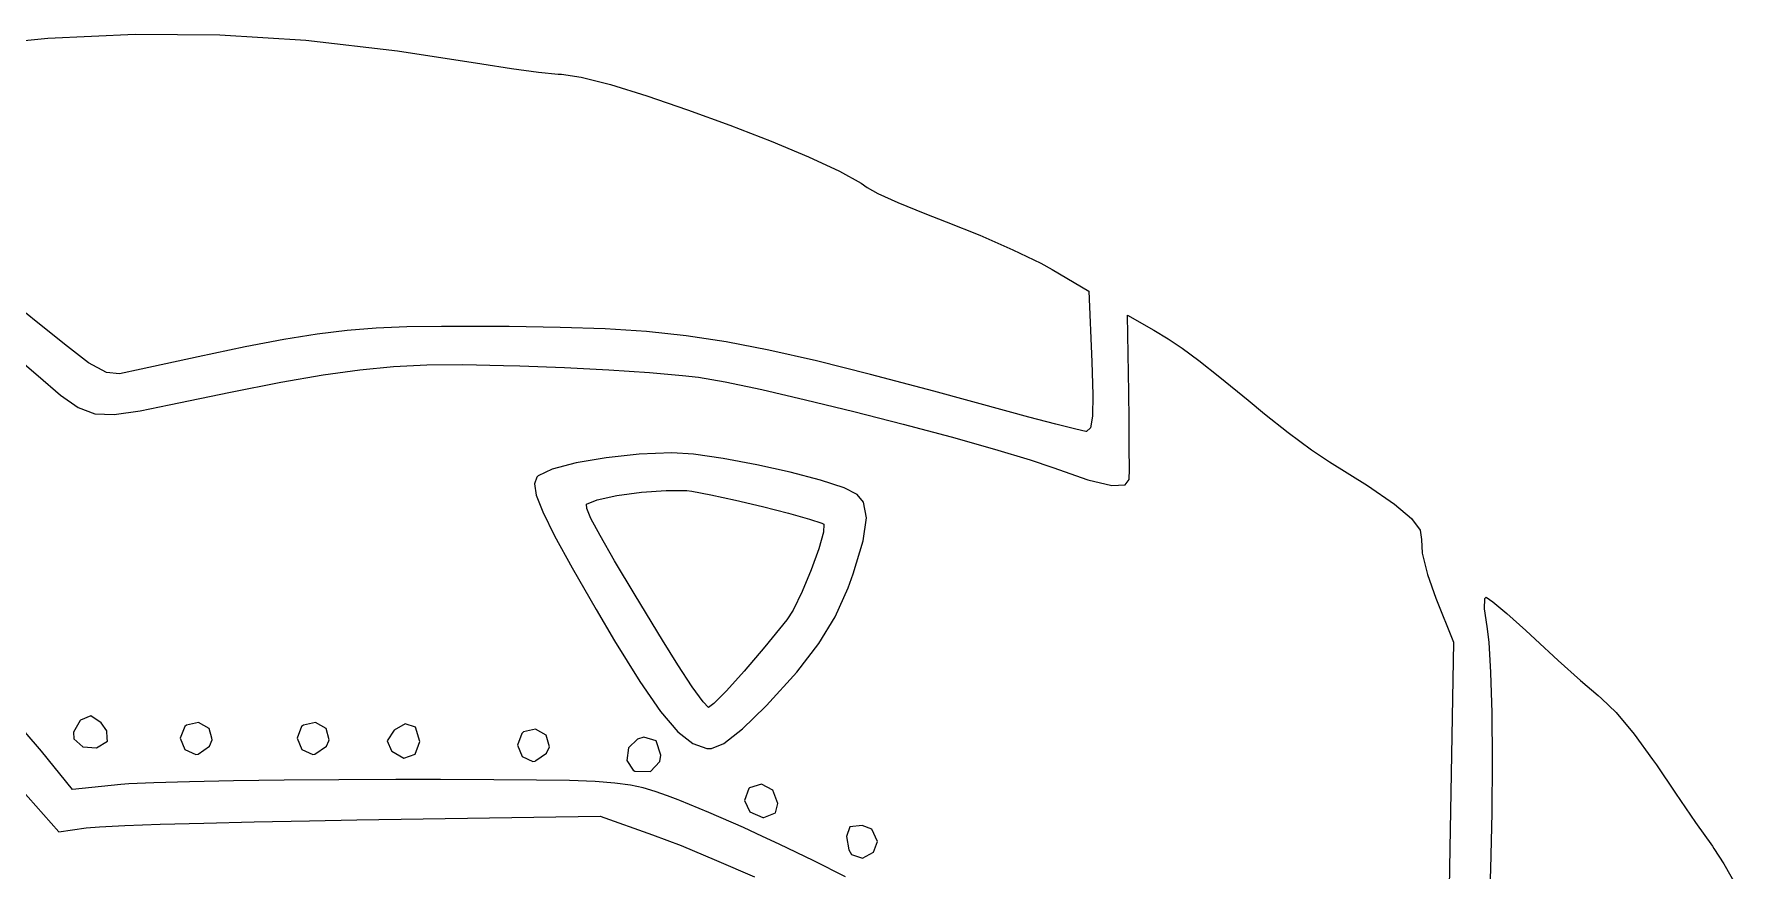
# Model space of a CAD drawing. Header units: inches. Extents: x -2.16 to 7.19, y -6.87 to -1.22.
# Drawn here: x -0.785 to -0.166, y -1.948 to -1.644 of the extents above; entities that cross this region are included whole.
import ezdxf

# ---------------------------------------------------------------- set-up
doc = ezdxf.new("R2010")
doc.units = ezdxf.units.IN
doc.header["$MEASUREMENT"] = 0
doc.layers.add('Front', color=13, linetype='CONTINUOUS', true_color=0xc83434)

msp = doc.modelspace()

# ---------------------------------------------------------------- linework, layer by layer
at = {"layer": 'Front', "linetype": 'CONTINUOUS'}
for p, q in [((-0.81463, -1.64909), (-0.78047, -1.64585)), ((-0.78047, -1.64585), (-0.74872, -1.64432)), ((-0.74872, -1.64432), (-0.71794, -1.64455)), ((-0.71794, -1.64455), (-0.68667, -1.64657)), ((-0.68667, -1.64657), (-0.65347, -1.65043)), ((-0.65347, -1.65043), (-0.62275, -1.65519)), ((-0.62275, -1.65519), (-0.61195, -1.65687)), ((-0.61195, -1.65687), (-0.60214, -1.65817)), ((-0.60214, -1.65817), (-0.59505, -1.65886)), ((-0.59505, -1.65886), (-0.5938, -1.65891)), ((-0.5938, -1.65891), (-0.5867, -1.65997)), ((-0.5867, -1.65997), (-0.57606, -1.66271)), ((-0.57606, -1.66271), (-0.56285, -1.66678)), ((-0.56285, -1.66678), (-0.54806, -1.67181)), ((-0.54806, -1.67181), (-0.53267, -1.67743)), ((-0.53267, -1.67743), (-0.51769, -1.68328)), ((-0.51769, -1.68328), (-0.50408, -1.68898)), ((-0.50408, -1.68898), (-0.49285, -1.69418)), ((-0.49285, -1.69418), (-0.48497, -1.69851)), ((-0.48497, -1.69851), (-0.48275, -1.70011)), ((-0.48275, -1.70011), (-0.47893, -1.70226)), ((-0.47893, -1.70226), (-0.47157, -1.70559)), ((-0.47157, -1.70559), (-0.46184, -1.70959)), ((-0.46184, -1.70959), (-0.454, -1.7126)), ((-0.454, -1.7126), (-0.44182, -1.71745)), ((-0.44182, -1.71745), (-0.42978, -1.72273)), ((-0.42978, -1.72273), (-0.41966, -1.72764)), ((-0.41966, -1.72764), (-0.41559, -1.72988)), ((-0.41559, -1.72988), (-0.40219, -1.7378)), ((-0.77448, -1.75706), (-0.79837, -1.73786)), ((-0.40219, -1.7378), (-0.40111, -1.76342)), ((-0.6717, -1.75202), (-0.68262, -1.75337)), ((-0.66112, -1.75118), (-0.6717, -1.75202)), ((-0.65, -1.75074), (-0.66112, -1.75118)), ((-0.63749, -1.75058), (-0.65, -1.75074)), ((-0.62275, -1.7506), (-0.63749, -1.75058)), ((-0.61284, -1.75066), (-0.62275, -1.7506)), ((-0.59434, -1.75092), (-0.61284, -1.75066)), ((-0.57797, -1.75148), (-0.59434, -1.75092)), ((-0.56297, -1.75246), (-0.57797, -1.75148)), ((-0.38772, -1.77465), (-0.38812, -1.7465)), ((-0.38812, -1.7465), (-0.37856, -1.752)), ((-0.37856, -1.752), (-0.37341, -1.75508)), ((-0.79658, -1.75781), (-0.784, -1.76852)), ((-0.76571, -1.76376), (-0.77448, -1.75706)), ((-0.70882, -1.75805), (-0.72581, -1.76161)), ((-0.6947, -1.75535), (-0.70882, -1.75805)), ((-0.68262, -1.75337), (-0.6947, -1.75535)), ((-0.54857, -1.75398), (-0.56297, -1.75246)), ((-0.53398, -1.75617), (-0.54857, -1.75398)), ((-0.51846, -1.75916), (-0.53398, -1.75617)), ((-0.37341, -1.75508), (-0.36827, -1.75853)), ((-0.75916, -1.76734), (-0.76571, -1.76376)), ((-0.72581, -1.76161), (-0.74655, -1.76612)), ((-0.64273, -1.76455), (-0.62973, -1.76446)), ((-0.62973, -1.76446), (-0.61494, -1.76475)), ((-0.50122, -1.76306), (-0.51846, -1.75916)), ((-0.48149, -1.768), (-0.50122, -1.76306)), ((-0.40111, -1.76342), (-0.40075, -1.77545)), ((-0.36827, -1.75853), (-0.36227, -1.76297)), ((-0.36227, -1.76297), (-0.35456, -1.76906)), ((-0.784, -1.76852), (-0.77587, -1.77558)), ((-0.75448, -1.76786), (-0.75916, -1.76734)), ((-0.74655, -1.76612), (-0.75448, -1.76786)), ((-0.69584, -1.77089), (-0.68049, -1.7682)), ((-0.68049, -1.7682), (-0.66716, -1.76632)), ((-0.66716, -1.76632), (-0.65488, -1.76514)), ((-0.65488, -1.76514), (-0.64273, -1.76455)), ((-0.61494, -1.76475), (-0.609, -1.76493)), ((-0.609, -1.76493), (-0.59274, -1.76557)), ((-0.59274, -1.76557), (-0.57658, -1.76642)), ((-0.57658, -1.76642), (-0.56185, -1.76739)), ((-0.56185, -1.76739), (-0.54988, -1.7684)), ((-0.54988, -1.7684), (-0.544, -1.76907)), ((-0.544, -1.76907), (-0.5344, -1.77074)), ((-0.4585, -1.77411), (-0.48149, -1.768)), ((-0.35456, -1.76906), (-0.34429, -1.77744)), ((-0.77587, -1.77558), (-0.76947, -1.78009)), ((-0.7364, -1.77912), (-0.71416, -1.77449)), ((-0.71416, -1.77449), (-0.69584, -1.77089)), ((-0.5344, -1.77074), (-0.52108, -1.77355)), ((-0.52108, -1.77355), (-0.50513, -1.77723)), ((-0.4315, -1.78151), (-0.4585, -1.77411)), ((-0.40075, -1.77545), (-0.4009, -1.78321)), ((-0.3876, -1.78456), (-0.38772, -1.77465)), ((-0.76947, -1.78009), (-0.76341, -1.78233)), ((-0.76341, -1.78233), (-0.75634, -1.78261)), ((-0.75634, -1.78261), (-0.74687, -1.78125)), ((-0.74687, -1.78125), (-0.7364, -1.77912)), ((-0.50513, -1.77723), (-0.48762, -1.78151)), ((-0.48762, -1.78151), (-0.46963, -1.78611)), ((-0.42395, -1.78357), (-0.4315, -1.78151)), ((-0.34429, -1.77744), (-0.33837, -1.78231)), ((-0.33837, -1.78231), (-0.32977, -1.78914)), ((-0.46963, -1.78611), (-0.45223, -1.79075)), ((-0.41421, -1.78614), (-0.42395, -1.78357)), ((-0.40692, -1.78796), (-0.41421, -1.78614)), ((-0.40327, -1.78873), (-0.40692, -1.78796)), ((-0.403, -1.78873), (-0.40327, -1.78873)), ((-0.40163, -1.7874), (-0.403, -1.78873)), ((-0.4009, -1.78321), (-0.40163, -1.7874)), ((-0.38751, -1.79484), (-0.3876, -1.78456)), ((-0.32977, -1.78914), (-0.32127, -1.79545)), ((-0.45223, -1.79075), (-0.43652, -1.79517)), ((-0.43652, -1.79517), (-0.42355, -1.79909)), ((-0.38749, -1.80244), (-0.38751, -1.79484)), ((-0.32127, -1.79545), (-0.31477, -1.79981)), ((-0.58853, -1.8002), (-0.59717, -1.80246)), ((-0.5776, -1.79832), (-0.58853, -1.8002)), ((-0.56561, -1.79703), (-0.5776, -1.79832)), ((-0.55379, -1.79655), (-0.56561, -1.79703)), ((-0.5459, -1.79707), (-0.55379, -1.79655)), ((-0.53503, -1.7986), (-0.5459, -1.79707)), ((-0.52287, -1.80086), (-0.53503, -1.7986)), ((-0.51068, -1.80359), (-0.52287, -1.80086)), ((-0.42355, -1.79909), (-0.41525, -1.8019)), ((-0.31477, -1.79981), (-0.30095, -1.80843)), ((-0.60278, -1.80534), (-0.60362, -1.8078)), ((-0.60362, -1.8078), (-0.60298, -1.81187)), ((-0.60229, -1.80486), (-0.60278, -1.80534)), ((-0.59717, -1.80246), (-0.60229, -1.80486)), ((-0.49969, -1.80648), (-0.51068, -1.80359)), ((-0.49116, -1.80927), (-0.49969, -1.80648)), ((-0.41525, -1.8019), (-0.40253, -1.80629)), ((-0.40253, -1.80629), (-0.39389, -1.80838)), ((-0.389, -1.80822), (-0.38754, -1.80621)), ((-0.38754, -1.80621), (-0.38749, -1.80244)), ((-0.60298, -1.81187), (-0.60064, -1.81802)), ((-0.58473, -1.8152), (-0.58089, -1.81357)), ((-0.58089, -1.81357), (-0.57369, -1.81206)), ((-0.57369, -1.81206), (-0.56476, -1.81086)), ((-0.56476, -1.81086), (-0.55574, -1.81019)), ((-0.55574, -1.81019), (-0.54828, -1.81024)), ((-0.54828, -1.81024), (-0.5465, -1.81044)), ((-0.5465, -1.81044), (-0.53962, -1.81174)), ((-0.53962, -1.81174), (-0.53062, -1.81372)), ((-0.53062, -1.81372), (-0.52078, -1.81608)), ((-0.48634, -1.81168), (-0.49116, -1.80927)), ((-0.48408, -1.81447), (-0.48634, -1.81168)), ((-0.39389, -1.80838), (-0.389, -1.80822)), ((-0.30095, -1.80843), (-0.29114, -1.81518)), ((-0.60064, -1.81802), (-0.59638, -1.82669)), ((-0.58468, -1.81672), (-0.58473, -1.8152)), ((-0.58313, -1.82037), (-0.58468, -1.81672)), ((-0.52078, -1.81608), (-0.5114, -1.81848)), ((-0.5114, -1.81848), (-0.50377, -1.82059)), ((-0.4842, -1.82853), (-0.48297, -1.82011)), ((-0.48297, -1.82011), (-0.48408, -1.81447)), ((-0.29114, -1.81518), (-0.2849, -1.82044)), ((-0.57983, -1.82658), (-0.58313, -1.82037)), ((-0.50377, -1.82059), (-0.49918, -1.82211)), ((-0.49857, -1.8254), (-0.50029, -1.8314)), ((-0.49918, -1.82211), (-0.49847, -1.82249)), ((-0.49847, -1.82249), (-0.49857, -1.8254)), ((-0.2849, -1.82044), (-0.28178, -1.82459)), ((-0.28178, -1.82459), (-0.28134, -1.82802)), ((-0.59638, -1.82669), (-0.58999, -1.83836)), ((-0.57455, -1.83575), (-0.57983, -1.82658)), ((-0.50029, -1.8314), (-0.50307, -1.83905)), ((-0.48783, -1.84053), (-0.4842, -1.82853)), ((-0.28134, -1.82802), (-0.28136, -1.82808)), ((-0.28136, -1.82808), (-0.28111, -1.83301)), ((-0.58999, -1.83836), (-0.58124, -1.85349)), ((-0.56707, -1.84831), (-0.57455, -1.83575)), ((-0.28111, -1.83301), (-0.2792, -1.84077)), ((-0.50307, -1.83905), (-0.50638, -1.84695)), ((-0.48968, -1.84564), (-0.48783, -1.84053)), ((-0.2792, -1.84077), (-0.27616, -1.84933)), ((-0.55713, -1.86467), (-0.56707, -1.84831)), ((-0.50638, -1.84695), (-0.50966, -1.85366)), ((-0.49434, -1.85612), (-0.48968, -1.84564)), ((-0.27616, -1.84933), (-0.26965, -1.8653)), ((-0.25841, -1.85325), (-0.25826, -1.84947)), ((-0.25826, -1.84947), (-0.25786, -1.84905)), ((-0.25786, -1.84905), (-0.25539, -1.85065)), ((-0.25539, -1.85065), (-0.25026, -1.85495)), ((-0.58124, -1.85349), (-0.57453, -1.86481)), ((-0.51193, -1.85727), (-0.5199, -1.86708)), ((-0.50966, -1.85366), (-0.51193, -1.85727)), ((-0.50027, -1.86587), (-0.49434, -1.85612)), ((-0.25752, -1.85967), (-0.25841, -1.85325)), ((-0.25026, -1.85495), (-0.24337, -1.86114)), ((-0.25679, -1.86531), (-0.25752, -1.85967)), ((-0.24337, -1.86114), (-0.24007, -1.86422)), ((-0.57453, -1.86481), (-0.56535, -1.8797)), ((-0.55159, -1.87354), (-0.55713, -1.86467)), ((-0.5199, -1.86708), (-0.52744, -1.87592)), ((-0.50833, -1.8762), (-0.50027, -1.86587)), ((-0.26965, -1.8653), (-0.27097, -1.9403)), ((-0.25609, -1.87641), (-0.25679, -1.86531)), ((-0.24007, -1.86422), (-0.23163, -1.87204)), ((-0.54629, -1.88159), (-0.55159, -1.87354)), ((-0.52744, -1.87592), (-0.53384, -1.88304)), ((-0.23163, -1.87204), (-0.22349, -1.87932)), ((-0.56535, -1.8797), (-0.55785, -1.89057)), ((-0.54236, -1.88704), (-0.54629, -1.88159)), ((-0.51937, -1.88842), (-0.50833, -1.8762)), ((-0.25568, -1.89103), (-0.25609, -1.87641)), ((-0.22349, -1.87932), (-0.2171, -1.88478)), ((-0.54039, -1.88905), (-0.54236, -1.88704)), ((-0.53842, -1.88766), (-0.54039, -1.88905)), ((-0.53384, -1.88304), (-0.53842, -1.88766)), ((-0.2171, -1.88478), (-0.21586, -1.88578)), ((-0.21586, -1.88578), (-0.2106, -1.89093)), ((-0.76872, -1.89382), (-0.77121, -1.89801)), ((-0.7686, -1.89372), (-0.76872, -1.89382)), ((-0.76491, -1.89212), (-0.7686, -1.89372)), ((-0.76107, -1.89465), (-0.76491, -1.89212)), ((-0.72572, -1.89453), (-0.7301, -1.89549)), ((-0.72186, -1.89668), (-0.72572, -1.89453)), ((-0.68322, -1.89453), (-0.6876, -1.89549)), ((-0.67936, -1.89668), (-0.68322, -1.89453)), ((-0.55785, -1.89057), (-0.55159, -1.8979)), ((-0.52802, -1.89687), (-0.51971, -1.88878)), ((-0.51971, -1.88878), (-0.51937, -1.88842)), ((-0.25554, -1.90833), (-0.25568, -1.89103)), ((-0.2106, -1.89093), (-0.20401, -1.89884)), ((-0.78275, -1.90499), (-0.7887, -1.89801)), ((-0.77121, -1.89801), (-0.77108, -1.90048)), ((-0.77108, -1.90048), (-0.76774, -1.90344)), ((-0.75904, -1.8976), (-0.76107, -1.89465)), ((-0.7589, -1.9003), (-0.75904, -1.8976)), ((-0.75885, -1.90131), (-0.7589, -1.9003)), ((-0.73075, -1.89605), (-0.73235, -1.9003)), ((-0.73235, -1.9003), (-0.73066, -1.9044)), ((-0.7301, -1.89549), (-0.73075, -1.89605)), ((-0.72087, -1.9003), (-0.72186, -1.89668)), ((-0.72071, -1.90089), (-0.72087, -1.9003)), ((-0.68825, -1.89605), (-0.68985, -1.9003)), ((-0.68985, -1.9003), (-0.68816, -1.9044)), ((-0.6876, -1.89549), (-0.68825, -1.89605)), ((-0.67821, -1.90089), (-0.67936, -1.89668)), ((-0.65465, -1.89738), (-0.65717, -1.90121)), ((-0.65069, -1.89501), (-0.65465, -1.89738)), ((-0.64683, -1.89625), (-0.65069, -1.89501)), ((-0.64525, -1.90143), (-0.64683, -1.89625)), ((-0.60825, -1.89855), (-0.60985, -1.9028)), ((-0.6076, -1.89799), (-0.60825, -1.89855)), ((-0.60322, -1.89703), (-0.6076, -1.89799)), ((-0.59936, -1.89918), (-0.60322, -1.89703)), ((-0.59821, -1.90339), (-0.59936, -1.89918)), ((-0.56627, -1.90056), (-0.56947, -1.90377)), ((-0.56392, -1.89991), (-0.56627, -1.90056)), ((-0.55938, -1.90117), (-0.56392, -1.89991)), ((-0.55159, -1.8979), (-0.54612, -1.90219)), ((-0.53481, -1.90215), (-0.52802, -1.89687)), ((-0.20401, -1.89884), (-0.19733, -1.90797)), ((-0.7715, -1.91893), (-0.78275, -1.90499)), ((-0.76774, -1.90344), (-0.76275, -1.90378)), ((-0.76275, -1.90378), (-0.75886, -1.90132)), ((-0.75886, -1.90132), (-0.75885, -1.90131)), ((-0.73066, -1.9044), (-0.72673, -1.90617)), ((-0.72673, -1.90617), (-0.72591, -1.90608)), ((-0.72591, -1.90608), (-0.72173, -1.9032)), ((-0.72173, -1.9032), (-0.72071, -1.90089)), ((-0.68816, -1.9044), (-0.68423, -1.90617)), ((-0.68423, -1.90617), (-0.68341, -1.90608)), ((-0.68341, -1.90608), (-0.67923, -1.9032)), ((-0.67923, -1.9032), (-0.67836, -1.90121)), ((-0.67836, -1.90121), (-0.67821, -1.90089)), ((-0.65717, -1.90121), (-0.65557, -1.9049)), ((-0.65557, -1.9049), (-0.65547, -1.90502)), ((-0.65547, -1.90502), (-0.65106, -1.90753)), ((-0.65106, -1.90753), (-0.64699, -1.90606)), ((-0.64699, -1.90606), (-0.64576, -1.9028)), ((-0.64576, -1.9028), (-0.64525, -1.90143)), ((-0.60985, -1.9028), (-0.60816, -1.9069)), ((-0.60816, -1.9069), (-0.60423, -1.90867)), ((-0.60311, -1.90837), (-0.59923, -1.9057)), ((-0.59923, -1.9057), (-0.59821, -1.90339)), ((-0.56947, -1.90377), (-0.57005, -1.90837)), ((-0.55775, -1.90643), (-0.55938, -1.90117)), ((-0.55811, -1.90874), (-0.55775, -1.90643)), ((-0.54612, -1.90219), (-0.54101, -1.90394)), ((-0.54101, -1.90394), (-0.53934, -1.90405)), ((-0.53934, -1.90405), (-0.53481, -1.90215)), ((-0.79953, -1.90832), (-0.7765, -1.93434)), ((-0.60423, -1.90867), (-0.60341, -1.90858)), ((-0.60341, -1.90858), (-0.60311, -1.90837)), ((-0.57005, -1.90837), (-0.56784, -1.91189)), ((-0.56784, -1.91189), (-0.56712, -1.91222)), ((-0.56712, -1.91222), (-0.56146, -1.9123)), ((-0.56146, -1.9123), (-0.55811, -1.90874)), ((-0.25569, -1.9275), (-0.25554, -1.90833)), ((-0.19733, -1.90797), (-0.19598, -1.90998)), ((-0.19598, -1.90998), (-0.18908, -1.92027)), ((-0.754, -1.91711), (-0.7715, -1.91893)), ((-0.75107, -1.91688), (-0.754, -1.91711)), ((-0.74198, -1.91645), (-0.75107, -1.91688)), ((-0.72904, -1.91607), (-0.74198, -1.91645)), ((-0.71302, -1.91575), (-0.72904, -1.91607)), ((-0.69466, -1.91551), (-0.71302, -1.91575)), ((-0.67474, -1.91535), (-0.69466, -1.91551)), ((-0.654, -1.9153), (-0.67474, -1.91535)), ((-0.63783, -1.9153), (-0.654, -1.9153)), ((-0.61841, -1.91534), (-0.63783, -1.9153)), ((-0.60296, -1.91545), (-0.61841, -1.91534)), ((-0.59088, -1.91566), (-0.60296, -1.91545)), ((-0.58156, -1.91602), (-0.59088, -1.91566)), ((-0.5744, -1.91656), (-0.58156, -1.91602)), ((-0.5688, -1.91731), (-0.5744, -1.91656)), ((-0.56414, -1.91832), (-0.5688, -1.91731)), ((-0.55983, -1.91961), (-0.56414, -1.91832)), ((-0.52575, -1.91855), (-0.52739, -1.92291)), ((-0.52552, -1.91833), (-0.52575, -1.91855)), ((-0.52112, -1.91693), (-0.52552, -1.91833)), ((-0.51704, -1.91915), (-0.52112, -1.91693)), ((-0.51525, -1.92397), (-0.51704, -1.91915)), ((-0.55525, -1.92123), (-0.55983, -1.91961)), ((-0.55147, -1.92265), (-0.55525, -1.92123)), ((-0.55085, -1.92291), (-0.55147, -1.92265)), ((-0.54027, -1.92722), (-0.55085, -1.92291)), ((-0.52739, -1.92291), (-0.52535, -1.92706)), ((-0.5161, -1.92733), (-0.51525, -1.92397)), ((-0.18908, -1.92027), (-0.1818, -1.93084)), ((-0.75253, -1.93201), (-0.73967, -1.93155)), ((-0.73967, -1.93155), (-0.72377, -1.93109)), ((-0.72377, -1.93109), (-0.70547, -1.93065)), ((-0.70547, -1.93065), (-0.68543, -1.93024)), ((-0.68543, -1.93024), (-0.66814, -1.92994)), ((-0.66814, -1.92994), (-0.57979, -1.92856)), ((-0.57979, -1.92856), (-0.5607, -1.93534)), ((-0.52774, -1.93272), (-0.54027, -1.92722)), ((-0.52535, -1.92706), (-0.52066, -1.92904)), ((-0.52066, -1.92904), (-0.52032, -1.92905)), ((-0.52032, -1.92905), (-0.5161, -1.92733)), ((-0.25611, -1.94768), (-0.25569, -1.9275)), ((-0.1818, -1.93084), (-0.17561, -1.93955)), ((-0.7765, -1.93434), (-0.7665, -1.93284)), ((-0.7665, -1.93284), (-0.76169, -1.93244)), ((-0.76169, -1.93244), (-0.75253, -1.93201)), ((-0.5607, -1.93534), (-0.55039, -1.93928)), ((-0.52075, -1.93596), (-0.52774, -1.93272)), ((-0.51474, -1.93874), (-0.52075, -1.93596)), ((-0.48907, -1.93251), (-0.49025, -1.93596)), ((-0.49025, -1.93596), (-0.48941, -1.94083)), ((-0.48462, -1.932), (-0.48907, -1.93251)), ((-0.48105, -1.93332), (-0.48462, -1.932)), ((-0.479, -1.93776), (-0.48105, -1.93332)), ((-0.4805, -1.94169), (-0.479, -1.93776)), ((-0.55039, -1.93928), (-0.53745, -1.94466)), ((-0.5021, -1.94485), (-0.51474, -1.93874)), ((-0.48941, -1.94083), (-0.48849, -1.94247)), ((-0.48849, -1.94247), (-0.48441, -1.94381)), ((-0.48441, -1.94381), (-0.4805, -1.94169)), ((-0.27097, -1.9403), (-0.27135, -1.96174)), ((-0.17561, -1.93955), (-0.17506, -1.9403)), ((-0.17506, -1.9403), (-0.17149, -1.94587)), ((-0.53745, -1.94466), (-0.52371, -1.95067)), ((-0.49068, -1.95065), (-0.5021, -1.94485)), ((-0.2568, -1.96806), (-0.25611, -1.94768)), ((-0.17149, -1.94587), (-0.16635, -1.95483))]:
    msp.add_line(p, q, dxfattribs=at)

doc.saveas('drawing.dxf')
